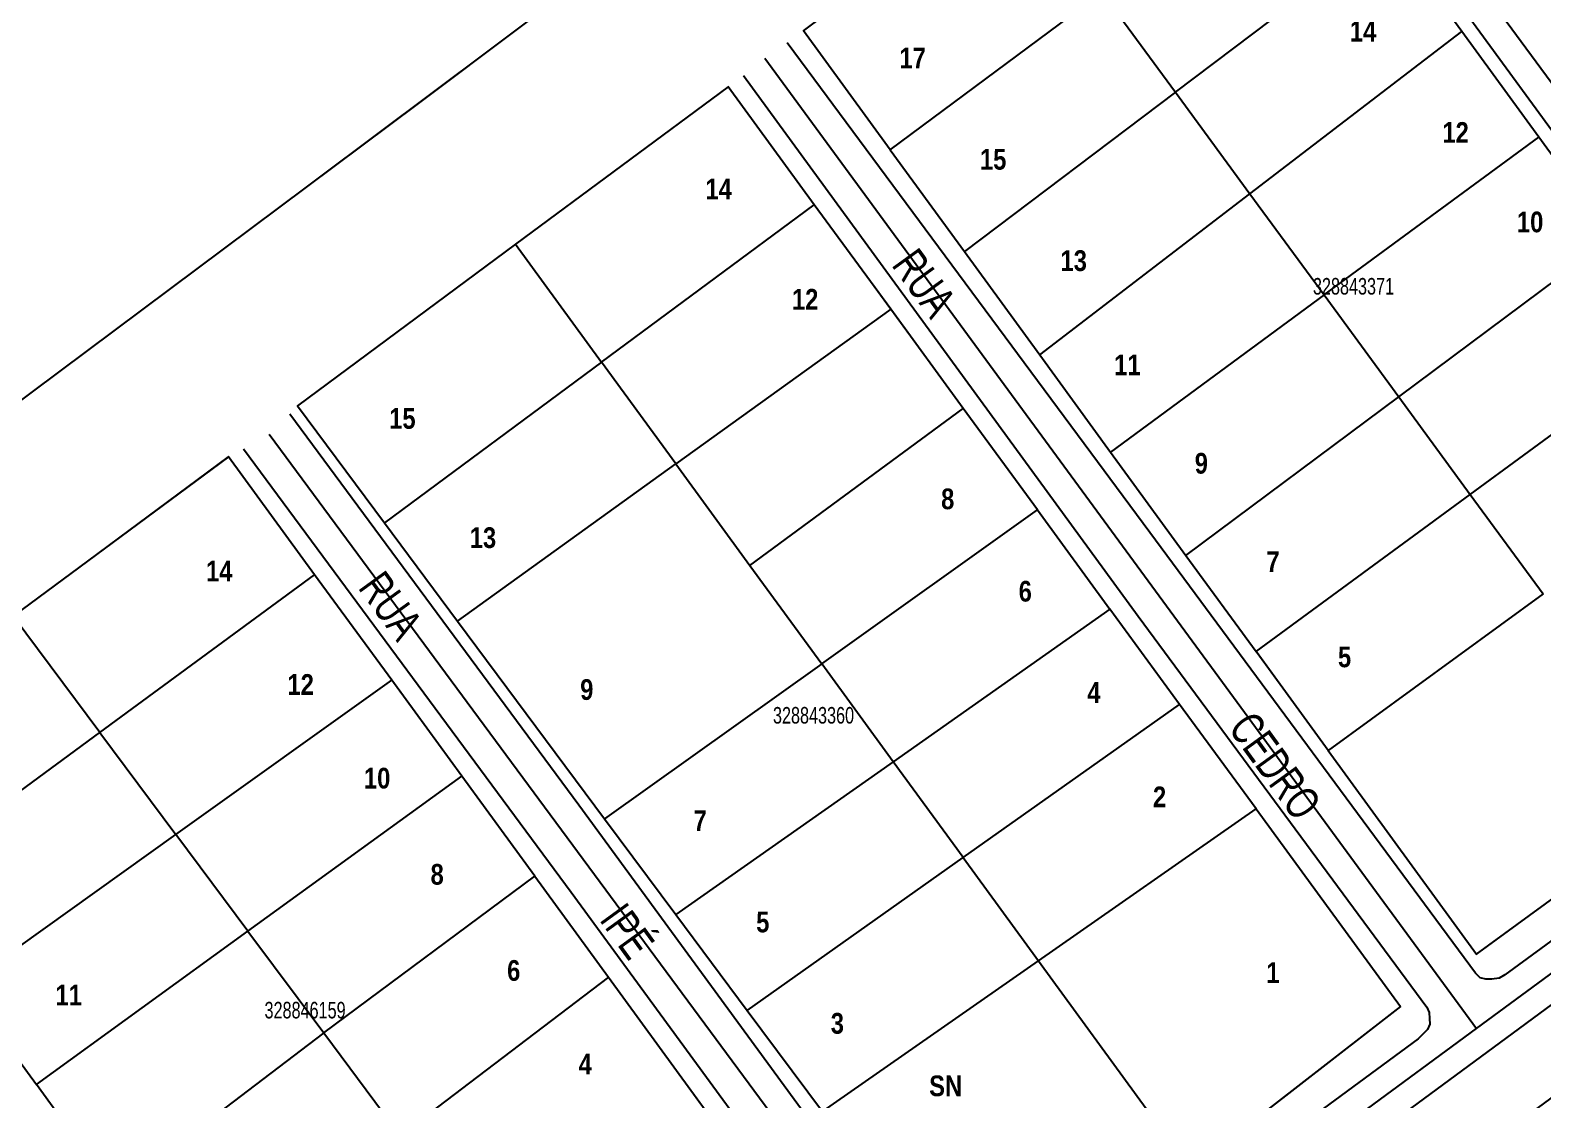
# Model space of a CAD drawing. Extents: x 204381 to 207261, y 4847713 to 4851061.
# Drawn here: x 206016.9 to 206199.5, y 4849113.7 to 4849242.8 of the extents above; entities that cross this region are included whole.
import ezdxf
from ezdxf.enums import TextEntityAlignment as Align

# ---------------------------------------------------------------- set-up
doc = ezdxf.new("R2010")
doc.units = 0
doc.header["$LTSCALE"] = 1.5
doc.header["$MEASUREMENT"] = 0
for name, color, linetype in [('CD-MALHA-LOTES', 40, 'CONTINUOUS'), ('CD_TXT_QUADRA', 7, 'CONTINUOUS'), ('RU-QUADRAS', 210, 'CONTINUOUS'), ('SV-EIXO-RUA-PAV', 20, 'CONTINUOUS'), ('SV-RUA-PAVIM-S-GUIA-C-GUIA', 7, 'CONTINUOUS'), ('SV-TXT-RUA-PAV-S-GUIA-C-GUIA', 7, 'CONTINUOUS'), ('Th_NmrPort', 7, 'CONTINUOUS')]:
    doc.layers.add(name, color=color, linetype=linetype)
doc.styles.add('ARIAL', font='ARIAL.TTF')
doc.styles.get("Standard").update_dxf_attribs({"font": 'swisscbo.ttf'})

msp = doc.modelspace()

# ---------------------------------------------------------------- linework, layer by layer
at = {"layer": 'CD-MALHA-LOTES', "linetype": 'Continuous'}
for points in [[(206225.68, 4849355.63), (206063.59, 4849233.85)], [(206120.74, 4849228.37), (206110.27, 4849242.74), (206135.76, 4849261.82)], [(206155.15, 4849235.35), (206180.86, 4849254.79)], [(206189.71, 4849242.66), (206180.86, 4849254.79)], [(206120.74, 4849228.37), (206146.3, 4849247.43)], [(206146.3, 4849247.43), (206155.15, 4849235.35)], [(206164.15, 4849223.08), (206189.71, 4849242.66)], [(206199, 4849229.92), (206189.71, 4849242.66)], [(206111.56, 4849221.74), (206101.15, 4849235.98), (206075.5, 4849216.98)], [(206155.15, 4849235.35), (206129.68, 4849216.1)], [(206155.15, 4849235.35), (206164.15, 4849223.08)], [(206063.59, 4849233.85), (205910.91, 4849119.77)], [(206173.1, 4849210.86), (206199, 4849229.92)], [(206207.87, 4849217.76), (206199, 4849229.92)], [(206120.74, 4849228.37), (206129.68, 4849216.1)], [(206138.77, 4849203.63), (206164.15, 4849223.08)], [(206164.15, 4849223.08), (206173.1, 4849210.86)], [(206085.9, 4849202.73), (206111.56, 4849221.74)], [(206120.79, 4849209.12), (206111.56, 4849221.74)], [(206182.11, 4849198.56), (206207.87, 4849217.76)], [(206075.5, 4849216.98), (206049.18, 4849197.47)], [(206075.5, 4849216.98), (206085.9, 4849202.73)], [(206129.68, 4849216.1), (206138.77, 4849203.63)], [(206173.1, 4849210.86), (206147.33, 4849191.88)], [(206173.1, 4849210.86), (206182.11, 4849198.56)], [(206120.79, 4849209.12), (206094.85, 4849190.45)], [(206129.53, 4849197.16), (206120.79, 4849209.12)], [(206190.74, 4849186.77), (206216.62, 4849205.77)], [(206085.9, 4849202.73), (206059.7, 4849183.33)], [(206094.85, 4849190.45), (206085.9, 4849202.73)], [(206138.77, 4849203.63), (206147.33, 4849191.88)], [(206049.18, 4849197.47), (206059.7, 4849183.33)], [(206103.79, 4849178.2), (206129.53, 4849197.16)], [(206138.5, 4849184.89), (206129.53, 4849197.16)], [(206156.41, 4849179.41), (206182.11, 4849198.56)], [(206182.11, 4849198.56), (206190.74, 4849186.77)], [(206147.33, 4849191.88), (206156.41, 4849179.41)], [(206040.87, 4849191.31), (206014.89, 4849172.06)], [(206051.26, 4849177.07), (206040.87, 4849191.31)], [(206068.51, 4849171.48), (206094.85, 4849190.45)], [(206094.85, 4849190.45), (206103.79, 4849178.2)], [(206164.88, 4849167.79), (206190.74, 4849186.77)], [(206190.74, 4849186.77), (206199.53, 4849174.78)], [(206112.46, 4849166.31), (206138.5, 4849184.89)], [(206138.5, 4849184.89), (206147.25, 4849172.91)], [(206059.7, 4849183.33), (206068.51, 4849171.48)], [(206156.41, 4849179.41), (206164.88, 4849167.79)], [(206025.35, 4849158.03), (206051.26, 4849177.07)], [(206060.56, 4849164.34), (206051.26, 4849177.07)], [(206103.79, 4849178.2), (206112.46, 4849166.31)], [(206199.53, 4849174.78), (206173.57, 4849155.85)], [(206025.35, 4849158.03), (206014.89, 4849172.06)], [(206068.51, 4849171.48), (206086.26, 4849147.6)], [(206147.25, 4849172.91), (206121.07, 4849154.5)], [(206155.66, 4849161.41), (206147.25, 4849172.91)], [(206173.57, 4849155.85), (206164.88, 4849167.79)], [(206112.46, 4849166.31), (206086.26, 4849147.6)], [(206121.07, 4849154.5), (206112.46, 4849166.31)], [(206034.51, 4849145.71), (206060.56, 4849164.34)], [(206069.02, 4849152.74), (206060.56, 4849164.34)], [(206129.52, 4849142.92), (206155.66, 4849161.41)], [(206164.89, 4849148.79), (206155.66, 4849161.41)], [(206000.11, 4849139.48), (206025.35, 4849158.03)], [(206025.35, 4849158.03), (206034.51, 4849145.71)], [(206173.57, 4849155.85), (206191.5, 4849131.25)], [(206121.07, 4849154.5), (206094.85, 4849136.05)], [(206129.52, 4849142.92), (206121.07, 4849154.5)], [(206043.21, 4849134.04), (206069.02, 4849152.74)], [(206077.83, 4849140.66), (206069.02, 4849152.74)], [(206191.5, 4849131.25), (206217.51, 4849150.25)], [(206138.61, 4849130.46), (206164.89, 4849148.79)], [(206164.89, 4849148.79), (206182.31, 4849124.95)], [(206086.26, 4849147.6), (206094.85, 4849136.05)], [(206008.95, 4849127.44), (206034.51, 4849145.71)], [(206043.21, 4849134.04), (206034.51, 4849145.71)], [(206103.46, 4849124.47), (206129.52, 4849142.92)], [(206129.52, 4849142.92), (206138.61, 4849130.46)], [(206052.35, 4849121.76), (206077.83, 4849140.66)], [(206077.83, 4849140.66), (206086.74, 4849128.47)], [(206094.85, 4849136.05), (206103.46, 4849124.47)], [(206017.7, 4849115.54), (206043.21, 4849134.04)], [(206043.21, 4849134.04), (206052.35, 4849121.76)], [(206112.54, 4849112.26), (206138.61, 4849130.46)], [(206138.61, 4849130.46), (206151.94, 4849112.18)], [(206086.74, 4849128.47), (206065.08, 4849112.03)], [(206086.74, 4849128.47), (206098.73, 4849112.03)], [(206008.95, 4849127.44), (206017.7, 4849115.54)], [(206103.46, 4849124.47), (206112.54, 4849112.26)], [(206182.31, 4849124.95), (206165.72, 4849112.07)], [(206052.35, 4849121.76), (206039.56, 4849112.03)], [(206052.35, 4849121.76), (206059.56, 4849112.07)], [(206020.24, 4849112.03), (206017.7, 4849115.54)]]:
    msp.add_lwpolyline(points, dxfattribs=at)
at = {"layer": 'RU-QUADRAS', "color": 6, "linetype": 'Continuous', "const_width": 0.18}
msp.add_lwpolyline([(205839.29, 4849260.69), (205797.84, 4849228.2), (205749.14, 4849192.46), (205735.18, 4849211.55), (205796.25, 4849256.73, -0.002067), (206117, 4849500.7)], format="xyb", dxfattribs=at)
for points in [[(205749.85, 4849173.59), (205815.9, 4849224.43), (206140.75, 4849468.14), (206174.42, 4849424.47), (206185.2, 4849411.06, -0.01031), (206225.68, 4849355.63, -0.001332), (205830.88, 4849059.98), (205796.21, 4849108.13, 0.011304), (205762.41, 4849156.7)], [(205989.82, 4849153.48), (206040.85, 4849191.34), (206098.73, 4849112.03), (206107.36, 4849100.75), (206100.06, 4849090.75), (206097.32, 4849084.22), (206095.82, 4849076.21), (206095.82, 4849068.19), (206097.32, 4849061.68), (206071.99, 4849042.65, -0.003876)], [(205930.26, 4849108.01, -0.017018), (205980.73, 4849146.75, -0.004486), (206062.95, 4849035.62), (206010.9, 4848998.28)]]:
    msp.add_lwpolyline(points, format="xyb", close=True, dxfattribs=at)
for points in [[(206110.27, 4849242.74), (206161.61, 4849281.18), (206243.35, 4849169.13), (206191.5, 4849131.25)], [(206049.18, 4849197.47), (206101.15, 4849235.98), (206182.31, 4849124.95), (206165.72, 4849112.07), (206156.61, 4849105.83), (206152.24, 4849108.16), (206144.22, 4849110.91), (206137.95, 4849111.84), (206131.31, 4849111.44), (206117.4, 4849108.04), (206112.53, 4849112.27)]]:
    msp.add_lwpolyline(points, close=True, dxfattribs=at)
at = {"layer": 'SV-EIXO-RUA-PAV', "flags": 128}
for points in [[(206177.6, 4849112.06), (206191.47, 4849122.27), (206251.94, 4849166.77), (206307.61, 4849207.73), (206310.32, 4849213.67), (206226.03, 4849328.91)], [(206165.78, 4849283.69), (206251.94, 4849166.77)], [(206105.61, 4849239.43), (206191.47, 4849122.27)], [(206045.79, 4849194.04), (206106.33, 4849112.07)]]:
    msp.add_lwpolyline(points, dxfattribs=at)
at = {"layer": 'SV-RUA-PAVIM-S-GUIA-C-GUIA', "flags": 128}
for points in [[(206162.97, 4849282.24), (206203.4, 4849226.9), (206245.71, 4849169.31), (206245.97, 4849168.71), (206246.03, 4849167.96), (206246.04, 4849167.21), (206245.8, 4849166.5), (206245.36, 4849165.95), (206244.67, 4849165.19), (206194.91, 4849128.75), (206194.22, 4849128.34), (206193.32, 4849128.23), (206192.62, 4849128.22), (206191.91, 4849128.41), (206191.36, 4849128.95), (206152.05, 4849182.16), (206108.29, 4849241.3)], [(206103.02, 4849237.35), (206150.64, 4849172.08), (206185.51, 4849124.87), (206185.77, 4849124.22), (206185.83, 4849123.47), (206185.84, 4849122.82), (206185.59, 4849122.16), (206184.46, 4849121.05), (206172.26, 4849112.06)], [(206182.78, 4849112.06), (206241.55, 4849155.38), (206309.19, 4849205.23), (206310.37, 4849206.44), (206311.4, 4849208.11), (206311.98, 4849209.32), (206312.71, 4849210.78), (206314.1, 4849207.95), (206316.21, 4849204.52), (206318.34, 4849201.94), (206320.84, 4849199.27), (206319.08, 4849199.25), (206316.89, 4849198.82), (206315.34, 4849198.4), (206314.15, 4849197.68), (206242.94, 4849145.23), (206198.01, 4849112.06)], [(206110.36, 4849112.06), (206083.13, 4849149.23), (206048.27, 4849196.46)], [(206042.66, 4849192.29), (206082.22, 4849138.75), (206101.73, 4849112.06)]]:
    msp.add_lwpolyline(points, dxfattribs=at)

# ---------------------------------------------------------------- texts
at = {"layer": 'CD_TXT_QUADRA', "color": 7, "linetype": 'Continuous', "style": 'ARIAL', "width": 0.7}
for s, p in [('328843371', (206176.64, 4849211.9)), ('328843360', (206111.47, 4849160.1))]:
    msp.add_text(s, height=2, dxfattribs=at).set_placement(p, align=Align.MIDDLE)
msp.add_text('328846159', height=2, dxfattribs=at).set_placement((206045.21, 4849123.5))
at = {"layer": 'SV-TXT-RUA-PAV-S-GUIA-C-GUIA', "style": 'ARIAL', "width": 0.7}
for s, p in [('RUA                                                             CEREJEIRA', (206181.14, 4849258.76)), ('RUA                                                        CEDRO', (206120.8, 4849214.45)), ('RUA                                      IPÉ', (206056.41, 4849175.49))]:
    msp.add_text(s, height=4, rotation=306, dxfattribs=at).set_placement(p)
at = {"layer": 'Th_NmrPort', "color": 1}
for s, p in [('14', (206176.21, 4849242.7)), ('17', (206121.84, 4849239.46)), ('12', (206187.37, 4849230.47)), ('15', (206131.56, 4849227.23)), ('14', (206098.43, 4849223.65)), ('10', (206196.37, 4849219.67)), ('13', (206141.28, 4849215)), ('12', (206108.87, 4849210.33)), ('11', (206147.76, 4849202.41)), ('15', (206060.26, 4849195.94)), ('9', (206157.48, 4849190.53)), ('8', (206126.87, 4849186.23)), ('13', (206069.98, 4849181.55)), ('14', (206038.15, 4849177.51)), ('7', (206166.13, 4849178.66)), ('6', (206136.23, 4849175.08)), ('5', (206174.77, 4849167.15)), ('12', (206047.98, 4849163.82)), ('9', (206083.31, 4849163.21)), ('4', (206144.52, 4849162.85)), ('10', (206057.21, 4849152.51)), ('2', (206152.44, 4849150.25)), ('7', (206096.99, 4849147.38)), ('8', (206065.25, 4849140.9)), ('5', (206104.55, 4849135.14)), ('6', (206074.49, 4849129.29)), ('1', (206166.12, 4849129.03)), ('11', (206019.98, 4849126.32)), ('3', (206113.55, 4849122.91)), ('4', (206083.13, 4849117.98)), ('SN', (206125.43, 4849115.36))]:
    msp.add_text(s, height=2.5, dxfattribs=at).set_placement(p, align=Align.MIDDLE_LEFT)

doc.saveas('drawing.dxf')
